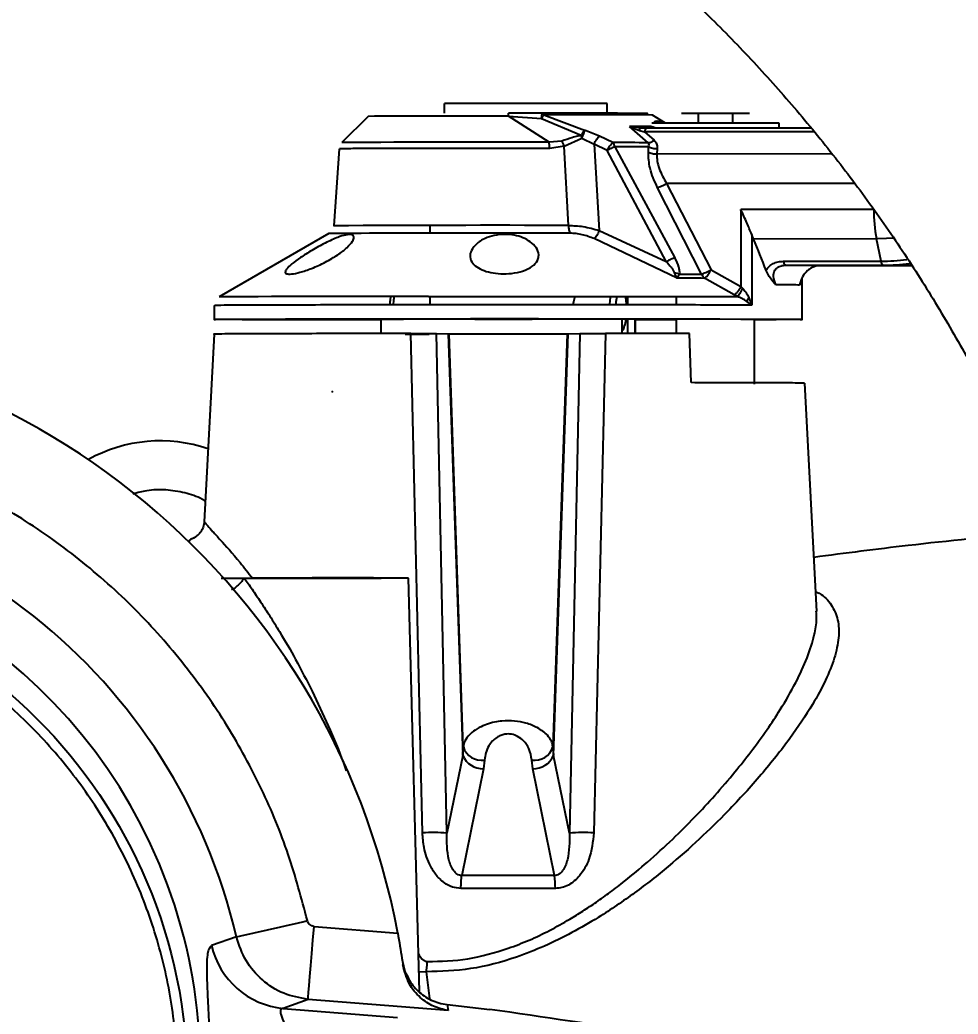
# Model space of a CAD drawing. Header units: millimetres. Extents: x 2404 to 4548, y 1024 to 2541.
# Drawn here: x 3305.8 to 3401.5, y 1427.8 to 1529.2 of the extents above; entities that cross this region are included whole.
import ezdxf

# ---------------------------------------------------------------- set-up
doc = ezdxf.new("R2010")
doc.units = ezdxf.units.MM
doc.layers.add('AM_5', color=3, linetype='Continuous', lineweight=25)
doc.styles.add('SLDTEXTSTYLE1', font='txt.shx', dxfattribs={"width": 0.7, "bigfont": 'gbcbig.shx'})
doc.dimstyles.new('SLDDIMSTYLE12$0', dxfattribs={"dimtxt": 12, "dimasz": 10, "dimexe": 0, "dimexo": 0.0625, "dimgap": 0.875, "dimtad": 1, "dimdec": 1, "dimlfac": 1.8, "dimrnd": 1e-09, "dimzin": 12, "dimdsep": 46, "dimtxsty": 'SLDTEXTSTYLE1', "dimcen": 0.09, "dimdle": 8.16, "dimclrd": 3, "dimclre": 3, "dimadec": 0, "dimazin": 3, "dimtfac": 1, "dimtdec": 1, "dimtofl": 0, "dimtmove": 0, "dimatfit": 3, "dimfxl": 0, "dimfrac": 2, "dimtolj": 1, "dimlwd": 5, "dimlwe": 5, "dimarcsym": 0})
doc.dimstyles.new('SLDDIMSTYLE12$3', dxfattribs={"dimtxt": 12, "dimasz": 10, "dimexe": 0, "dimexo": 0.0625, "dimgap": 0.875, "dimtad": 1, "dimdec": 1, "dimlfac": 1.8, "dimrnd": 1e-09, "dimzin": 12, "dimdsep": 46, "dimtxsty": 'SLDTEXTSTYLE1', "dimcen": 0.09, "dimdle": 8.16, "dimclrd": 3, "dimclre": 3, "dimadec": 0, "dimazin": 3, "dimtfac": 1, "dimtdec": 1, "dimtofl": 0, "dimtmove": 0, "dimatfit": 3, "dimfxl": 0, "dimfrac": 2, "dimtolj": 1, "dimlwd": 5, "dimlwe": 5, "dimarcsym": 0})

# ---------------------------------------------------------------- blocks, each defined once
blk = doc.blocks.new('*D70')
at = {"layer": 'AM_5', "color": 3, "lineweight": 5, "transparency": 16777216}
blk.add_line((3270.35, 1421.36), (3270.35, 1604.46), dxfattribs=at)
at = {"layer": 'AM_5', "color": 3, "linetype": 'Continuous', "lineweight": 5, "transparency": 16777216}
for p, q in [((3280.35, 1604.46), (3437.59, 1604.46)), ((3447.59, 1495.16), (3447.59, 1604.46))]:
    blk.add_line(p, q, dxfattribs=at)
at = {"layer": 'AM_5', "color": 3, "transparency": 16777216}
for points in [[(3280.35, 1606.13), (3280.35, 1602.79), (3270.35, 1604.46)], [(3437.59, 1606.13), (3437.59, 1602.79), (3447.59, 1604.46)]]:
    blk.add_solid(points, dxfattribs=at)
at = {"layer": 'Defpoints', "color": 0, "transparency": 16777216}
for p in [(3447.59, 1604.46), (3447.59, 1495.09), (3270.35, 1421.3)]:
    blk.add_point(p, dxfattribs=at)
at = {"layer": 'AM_5', "color": 0, "transparency": 16777216, "insert": (3358.97, 1611.33), "char_height": 12, "attachment_point": 5, "style": 'SLDTEXTSTYLE1'}
blk.add_mtext('\\A1;178', dxfattribs=at)
blk = doc.blocks.new('*D51')
at = {"layer": 'AM_5', "color": 3, "lineweight": 5, "transparency": 16777216}
blk.add_line((3563.57, 1538.3), (3594.81, 1538.3), dxfattribs=at)
at = {"layer": 'AM_5', "color": 3, "linetype": 'Continuous', "lineweight": 5, "transparency": 16777216}
for p, q in [((3594.81, 1528.3), (3594.81, 1430.86)), ((3270.43, 1420.86), (3594.81, 1420.86))]:
    blk.add_line(p, q, dxfattribs=at)
at = {"layer": 'AM_5', "color": 3, "transparency": 16777216}
for points in [[(3593.15, 1528.3), (3596.48, 1528.3), (3594.81, 1538.3)], [(3593.15, 1430.86), (3596.48, 1430.86), (3594.81, 1420.86)]]:
    blk.add_solid(points, dxfattribs=at)
at = {"layer": 'Defpoints', "color": 0, "transparency": 16777216}
for p in [(3563.5, 1538.3), (3270.37, 1420.86), (3594.81, 1420.86)]:
    blk.add_point(p, dxfattribs=at)
at = {"layer": 'AM_5', "color": 0, "transparency": 16777216, "insert": (3587.94, 1479.58), "char_height": 12, "attachment_point": 5, "rotation": 90, "style": 'SLDTEXTSTYLE1'}
blk.add_mtext('\\A1;115', dxfattribs=at)
blk = doc.blocks.new('*D52')
at = {"layer": 'AM_5', "color": 3, "linetype": 'Continuous', "lineweight": 5, "transparency": 16777216}
blk.add_line((3416.79, 1589.57), (3390.98, 1557.52), dxfattribs=at)
at = {"layer": 'AM_5', "color": 3, "lineweight": 5, "transparency": 16777216}
for p, q in [((3337.57, 1491.32), (3337.75, 1491.32)), ((3337.66, 1491.23), (3337.66, 1491.41))]:
    blk.add_line(p, q, dxfattribs=at)
at = {"layer": 'AM_5', "color": 3, "transparency": 16777216}
blk.add_solid([(3389.68, 1558.56), (3392.28, 1556.47), (3384.71, 1549.73)], dxfattribs=at)
at = {"layer": 'Defpoints', "color": 0, "transparency": 16777216}
for p in [(3384.71, 1549.73), (3290.62, 1432.9)]:
    blk.add_point(p, dxfattribs=at)
at = {"layer": 'AM_5', "color": 0, "transparency": 16777216, "insert": (3401.66, 1581.75), "char_height": 12, "attachment_point": 5, "rotation": 51.1543, "style": 'SLDTEXTSTYLE1'}
blk.add_mtext('\\A1;%%C420', dxfattribs=at)

msp = doc.modelspace()

# ---------------------------------------------------------------- linework, layer by layer
at = {"color": 7, "linetype": 'Continuous', "lineweight": 25}
for p, q in [((3349.109, 1519.697), (3349.109, 1520.697)), ((3365.691, 1519.689), (3365.691, 1520.689)), ((3341.302, 1519.383), (3338.633, 1516.714)), ((3355.619, 1519.413), (3351.655, 1519.412)), ((3359.102, 1519.705), (3355.619, 1519.705)), ((3359.766, 1516.75), (3355.619, 1519.413)), ((3355.619, 1519.413), (3359.006, 1519.173)), ((3359.006, 1519.173), (3359.029, 1519.453)), ((3359.006, 1519.173), (3363.039, 1517.455)), ((3359.057, 1519.62), (3359.08, 1519.686)), ((3359.08, 1519.686), (3359.102, 1519.705)), ((3359.233, 1519.552), (3363.398, 1517.965)), ((3371.648, 1518.697), (3370.339, 1519.522)), ((3375.01, 1519.682), (3373.278, 1519.689)), ((3375.01, 1518.702), (3375.01, 1519.682)), ((3378.474, 1519.682), (3375.01, 1519.682)), ((3380.206, 1519.689), (3378.474, 1519.682)), ((3378.474, 1519.682), (3378.474, 1518.702)), ((3364.909, 1517.372), (3363.398, 1517.965)), ((3369.869, 1516.701), (3367.979, 1518.353)), ((3367.979, 1518.353), (3369.006, 1517.932)), ((3368.761, 1518.238), (3367.979, 1518.353)), ((3369.025, 1518.198), (3368.761, 1518.238)), ((3369.006, 1517.932), (3369.508, 1517.8)), ((3369.67, 1518.173), (3369.017, 1518.189)), ((3369.025, 1518.198), (3369.729, 1518.199)), ((3369.207, 1518.198), (3369.025, 1518.198)), ((3369.729, 1518.199), (3374.951, 1518.202)), ((3374.951, 1518.202), (3386.514, 1518.209)), ((3383.242, 1518.207), (3383.242, 1518.689)), ((3361.066, 1516.872), (3359.766, 1516.75)), ((3361.327, 1516.357), (3363.122, 1517.171)), ((3363.122, 1517.171), (3363.079, 1517.315)), ((3363.122, 1517.171), (3364.361, 1516.562)), ((3366.267, 1516.707), (3364.909, 1517.372)), ((3386.829, 1517.811), (3369.508, 1517.8)), ((3369.508, 1517.8), (3370.484, 1516.946)), ((3338.343, 1516.08), (3337.794, 1508.228)), ((3361.327, 1516.357), (3359.838, 1516.113)), ((3361.739, 1508.264), (3361.327, 1516.357)), ((3364.361, 1516.562), (3364.879, 1507.746)), ((3365.697, 1515.897), (3364.361, 1516.562)), ((3371.73, 1504.572), (3365.697, 1515.897)), ((3366.471, 1516.294), (3372.618, 1504.968)), ((3369.928, 1516.288), (3366.471, 1516.294)), ((3369.902, 1515.706), (3369.928, 1516.288)), ((3370.807, 1516.119), (3370.77, 1515.538)), ((3388.62, 1515.549), (3370.77, 1515.538)), ((3375.333, 1503.3), (3370.843, 1512.11)), ((3390.949, 1512.553), (3371.754, 1512.541)), ((3371.754, 1512.541), (3376.296, 1503.731)), ((3392.906, 1509.887), (3379.338, 1509.879)), ((3379.338, 1509.879), (3379.338, 1502.051)), ((3347.594, 1508.262), (3347.594, 1507.467)), ((3364.879, 1507.746), (3371.73, 1504.572)), ((3337.297, 1507.432), (3326.095, 1500.965)), ((3372.846, 1502.873), (3364.375, 1506.916)), ((3380.442, 1507.344), (3380.442, 1500.135)), ((3380.623, 1506.878), (3380.442, 1507.344)), ((3393.182, 1506.885), (3380.623, 1506.878)), ((3393.65, 1504.615), (3393.182, 1506.885)), ((3376.296, 1503.731), (3379.338, 1502.051)), ((3383.505, 1504.16), (3383.877, 1504.238)), ((3383.702, 1504.609), (3393.65, 1504.615)), ((3383.922, 1504.207), (3393.871, 1504.214)), ((3387.505, 1504.181), (3396.756, 1504.186)), ((3396.752, 1504.192), (3393.871, 1504.214)), ((3372.533, 1503.456), (3372.708, 1503.068)), ((3372.708, 1503.068), (3372.846, 1502.873)), ((3372.931, 1503.007), (3372.708, 1503.068)), ((3372.846, 1502.873), (3372.931, 1503.007)), ((3372.931, 1503.007), (3373.094, 1503.305)), ((3375.333, 1503.3), (3375.461, 1503.053)), ((3375.461, 1503.053), (3375.639, 1502.867)), ((3378.668, 1501.186), (3375.639, 1502.867)), ((3385.594, 1498.676), (3385.594, 1502.93)), ((3379.338, 1502.051), (3379.513, 1501.867)), ((3347.594, 1501.025), (3347.594, 1500.854)), ((3347.595, 1500.848), (3347.599, 1500.16)), ((3367.819, 1500.157), (3367.819, 1501.022)), ((3372.742, 1501.016), (3372.742, 1500.151)), ((3379.016, 1501.003), (3378.668, 1501.186)), ((3380.16, 1500.887), (3380.442, 1500.135)), ((3325.594, 1500.098), (3325.594, 1498.676)), ((3380.442, 1500.135), (3379.952, 1500.512)), ((3342.594, 1498.676), (3342.594, 1497.176)), ((3367.226, 1497.188), (3367.226, 1498.688)), ((3367.819, 1497.178), (3367.819, 1498.688)), ((3368.594, 1498.676), (3368.535, 1498.678)), ((3368.535, 1498.678), (3368.535, 1497.178)), ((3368.594, 1497.176), (3368.594, 1498.676)), ((3372.742, 1498.689), (3372.742, 1497.228)), ((3380.742, 1492.089), (3380.742, 1498.689)), ((3325.594, 1497.176), (3324.591, 1478.031)), ((3345.077, 1497.175), (3347.522, 1497.176)), ((3346.857, 1446.315), (3345.672, 1497.236)), ((3349.331, 1446.277), (3348.272, 1497.233)), ((3348.272, 1497.233), (3349.483, 1497.223)), ((3349.483, 1497.223), (3350.973, 1454.204)), ((3349.483, 1497.223), (3349.562, 1497.222)), ((3351.023, 1455.091), (3349.562, 1497.222)), ((3361.628, 1497.222), (3360.166, 1455.091)), ((3360.217, 1454.204), (3361.706, 1497.223)), ((3361.628, 1497.222), (3361.706, 1497.223)), ((3361.706, 1497.223), (3362.917, 1497.233)), ((3362.917, 1497.233), (3361.858, 1446.277)), ((3365.518, 1497.236), (3364.332, 1446.315)), ((3374.253, 1492.227), (3374.102, 1497.226)), ((3387.077, 1468.896), (3385.857, 1492.176)), ((3346.549, 1430.126), (3345.445, 1472.29)), ((3350.973, 1454.204), (3351.023, 1455.091)), ((3360.166, 1455.091), (3360.217, 1454.204)), ((3350.973, 1454.204), (3349.331, 1446.277)), ((3361.858, 1446.277), (3360.217, 1454.204)), ((3353.184, 1453.744), (3353.079, 1452.857)), ((3358.11, 1452.857), (3358.006, 1453.744)), ((3353.079, 1452.857), (3350.864, 1441.958)), ((3360.326, 1441.958), (3358.11, 1452.857)), ((3335.789, 1436.78), (3344.327, 1436.091)), ((3327.875, 1435.694), (3325.342, 1434.825)), ((3344.804, 1433.212), (3345.07, 1432.175)), ((3346.496, 1432.161), (3347.229, 1432.144)), ((3347.229, 1432.144), (3347.555, 1429.435)), ((3335.187, 1429.333), (3332.656, 1428.417)), ((3349.465, 1428.182), (3335.187, 1429.333)), ((3349.374, 1428.806), (3353.734, 1428.312)), ((3349.374, 1428.806), (3349.465, 1428.182)), ((3332.656, 1428.417), (3344.319, 1427.477))]:
    msp.add_line(p, q, dxfattribs=at)
at = {"color": 7, "linetype": 'Continuous', "lineweight": 25, "flags": 128}
for points in [[(3361.911, 1507.468), (3360.537, 1507.469), (3359.132, 1507.47), (3357.705, 1507.471), (3356.264, 1507.471), (3354.82, 1507.471), (3353.38, 1507.471), (3351.954, 1507.47), (3350.551, 1507.469)], [(3394.891, 1506.968), (3394.192, 1506.915), (3393.182, 1506.885)], [(3393.871, 1504.214), (3393.839, 1504.22), (3393.807, 1504.241), (3393.777, 1504.274), (3393.747, 1504.32), (3393.72, 1504.378), (3393.694, 1504.447), (3393.671, 1504.527), (3393.65, 1504.615)], [(3373.094, 1503.305), (3373.39, 1503.304), (3373.681, 1503.304), (3373.968, 1503.303), (3374.25, 1503.302), (3374.528, 1503.302), (3374.801, 1503.301), (3375.069, 1503.3), (3375.333, 1503.3)], [(3343.96, 1501.022), (3343.903, 1500.63), (3343.864, 1500.163)], [(3365.973, 1500.169), (3366.012, 1500.644), (3366.071, 1501.05)], [(3342.594, 1498.618), (3341.766, 1498.619), (3338.968, 1498.622), (3336.366, 1498.626), (3333.989, 1498.631), (3331.865, 1498.636), (3330.02, 1498.642), (3328.474, 1498.648), (3327.246, 1498.655), (3326.351, 1498.661), (3325.799, 1498.668), (3325.596, 1498.675), (3325.744, 1498.682), (3326.243, 1498.689), (3327.085, 1498.696), (3328.262, 1498.702), (3329.76, 1498.708), (3331.56, 1498.714), (3333.642, 1498.719), (3335.981, 1498.724), (3338.551, 1498.728), (3341.32, 1498.732), (3344.256, 1498.735), (3347.326, 1498.737), (3350.492, 1498.739), (3353.718, 1498.74), (3356.966, 1498.74), (3360.199, 1498.739), (3363.377, 1498.738), (3366.464, 1498.735), (3369.423, 1498.733), (3372.221, 1498.729), (3374.823, 1498.725), (3377.2, 1498.72), (3379.324, 1498.715), (3381.169, 1498.709), (3382.715, 1498.703), (3383.942, 1498.697), (3384.838, 1498.69), (3385.39, 1498.683), (3385.593, 1498.676), (3385.445, 1498.669), (3384.946, 1498.662), (3384.104, 1498.656), (3382.927, 1498.649), (3381.429, 1498.643), (3380.742, 1498.641)], [(3337.318, 1498.691), (3338.358, 1498.692), (3339.181, 1498.694), (3339.697, 1498.696), (3339.851, 1498.699), (3339.626, 1498.701), (3339.046, 1498.703), (3338.175, 1498.705), (3337.106, 1498.706), (3335.955, 1498.706), (3334.848, 1498.705), (3333.903, 1498.704), (3333.224, 1498.702), (3332.884, 1498.699), (3332.92, 1498.697), (3333.328, 1498.695), (3334.064, 1498.693), (3335.048, 1498.691), (3336.173, 1498.691), (3337.318, 1498.691)], [(3342.594, 1498.673), (3342.085, 1498.672), (3341.709, 1498.67), (3341.561, 1498.669), (3341.656, 1498.667), (3341.985, 1498.666), (3342.517, 1498.664), (3342.594, 1498.664)], [(3356.175, 1498.715), (3357.216, 1498.717), (3358.039, 1498.718), (3358.555, 1498.72), (3358.709, 1498.723), (3358.484, 1498.725), (3357.904, 1498.727), (3357.033, 1498.729), (3355.964, 1498.73), (3354.813, 1498.73), (3353.705, 1498.729), (3352.761, 1498.728), (3352.082, 1498.726), (3351.742, 1498.724), (3351.778, 1498.721), (3352.186, 1498.719), (3352.922, 1498.717), (3353.906, 1498.716), (3355.031, 1498.715), (3356.175, 1498.715)], [(3368.535, 1498.678), (3369.104, 1498.679), (3369.48, 1498.681), (3369.628, 1498.683), (3369.533, 1498.684), (3369.204, 1498.686), (3368.672, 1498.687), (3367.991, 1498.688), (3367.226, 1498.688)], [(3372.742, 1498.623), (3372.638, 1498.623), (3369.869, 1498.619), (3368.594, 1498.618)], [(3360.326, 1441.958), (3359.148, 1441.958), (3357.966, 1441.958), (3356.781, 1441.958), (3355.595, 1441.958), (3354.408, 1441.958), (3353.223, 1441.958), (3352.041, 1441.958), (3350.864, 1441.958)], [(3360.411, 1440.649), (3359.212, 1440.65), (3358.009, 1440.65), (3356.803, 1440.65), (3355.595, 1440.65), (3354.387, 1440.65), (3353.18, 1440.65), (3351.977, 1440.65), (3350.779, 1440.649)], [(3335.187, 1429.333), (3335.205, 1429.547), (3335.243, 1430.019), (3335.301, 1430.732), (3335.376, 1431.66), (3335.466, 1432.771), (3335.567, 1434.025), (3335.676, 1435.377), (3335.789, 1436.78)]]:
    msp.add_lwpolyline(points, dxfattribs=at)
at = {"color": 7, "linetype": 'Continuous', "lineweight": 25}
msp.add_circle((3270.369, 1420.861), 52.5, dxfattribs=at)
for centre, radius, start, end in [((3355.395, -2786.662), 4307.364, 89.863044, 90.083616), ((3349.096, 594.553), 924.863, 89.841485, 90.482886), ((3361.712, 398.02), 1121.535, 89.559285, 90.126636), ((3364.568, 22.01), 1496.347, 89.785585, 89.869384), ((3376.65, 350.054), 1168.654, 89.676774, 90.313028), ((3353.24, -918.077), 2434.835, 89.84643, 90.343727), ((3360.897, -2380.811), 3897.522, 89.868101, 89.921049), ((3408.164, 1509.775), 15.259, 179.57667, 190.91491), ((3354.112, -1405.739), 2914.012, 89.850034, 90.320855), ((3347.529, 231.798), 1275.675, 89.864263, 90.459581), ((3393.637, 1524.591), 19.976, 270.03668, 277.56628), ((3393.858, 1524.559), 20.345, 270.03668, 277.54673), ((3365.047, -2739.508), 4242.388, 89.85695, 89.894675), ((3342.789, -625.447), 2126.477, 89.874039, 90.449805), ((3356.353, -1364.349), 2863.057, 89.782405, 90.275337), ((3270.595, 1422.361), 75, 10.54851, 92.46086), ((3320.091, 1471.288), 15, 70.97396, 119.21781), ((3270.595, 1422.372), 58.809, 13.09228, 89.91829), ((3270.595, 1422.452), 53.574, 308.26934, 171.50515), ((3352.869, 1455.645), 1.927, 196.70211, 279.40565), ((3358.32, 1455.645), 1.927, 260.59454, 343.29737), ((3353.023, 1455.091), 2.234, 203.39428, 271.42772), ((3358.166, 1455.091), 2.234, 268.57245, 336.60531), ((3347.847, 1430.171), 16.174, 84.73329, 93.50893), ((3363.342, 1430.171), 16.174, 86.49111, 95.26667), ((3350.386, 1440.653), 10.025, 359.97591, 7.47448), ((3060.46, 2611.574), 1205.904, 282.812128, 283.164856), ((3333.411, 1436.657), 8.275, 192.79006, 264.76479)]:
    msp.add_arc(centre, radius, start, end, dxfattribs=at)
msp.add_ellipse((3355.594, 1494.842), major_axis=(-15.33, 38.74), ratio=0.6656463, start_param=4.677315, end_param=4.7599615, dxfattribs=at)
for points, knots in [([(3270.162, 1252.13), (3272.722, 1252.154), (3276.302, 1252.189), (3281.572, 1252.468), (3286.036, 1252.803), (3291.352, 1253.369), (3296.921, 1254.142), (3302.735, 1255.152), (3308.706, 1256.408), (3314.782, 1257.919), (3320.92, 1259.69), (3327.085, 1261.724), (3333.249, 1264.023), (3339.385, 1266.589), (3345.473, 1269.419), (3351.493, 1272.513), (3357.426, 1275.867), (3363.255, 1279.48), (3368.965, 1283.345), (3374.54, 1287.459), (3379.967, 1291.816), (3385.233, 1296.411), (3390.324, 1301.235), (3395.229, 1306.283), (3399.936, 1311.546), (3404.434, 1317.016), (3408.712, 1322.684), (3412.761, 1328.541), (3416.571, 1334.578), (3420.132, 1340.784), (3423.437, 1347.148), (3426.478, 1353.661), (3429.247, 1360.31), (3431.738, 1367.085), (3433.943, 1373.972), (3435.858, 1380.961), (3437.476, 1388.039), (3438.794, 1395.192), (3439.807, 1402.409), (3440.512, 1409.676), (3440.904, 1416.981), (3440.983, 1424.309), (3440.746, 1431.647), (3440.192, 1438.981), (3439.32, 1446.299), (3438.13, 1453.586), (3436.622, 1460.829), (3434.797, 1468.013), (3432.656, 1475.126), (3430.202, 1482.154), (3427.437, 1489.082), (3424.365, 1495.898), (3420.988, 1502.589), (3417.31, 1509.141), (3413.336, 1515.541), (3409.071, 1521.776), (3404.52, 1527.834), (3399.688, 1533.703), (3394.581, 1539.369), (3389.205, 1544.822), (3383.758, 1549.869), (3378.284, 1554.522), (3372.826, 1558.791), (3367.201, 1562.833), (3361.42, 1566.642), (3355.492, 1570.21), (3349.43, 1573.532), (3343.244, 1576.602), (3336.948, 1579.416), (3330.554, 1581.968), (3324.079, 1584.254), (3317.541, 1586.27), (3310.966, 1588.012), (3304.393, 1589.477), (3297.899, 1590.659), (3291.61, 1591.556), (3286.086, 1592.139), (3281.203, 1592.507), (3276.379, 1592.747), (3270.405, 1592.864), (3264.888, 1592.753), (3259.619, 1592.482), (3255.154, 1592.144), (3249.838, 1591.579), (3244.269, 1590.806), (3238.456, 1589.796), (3232.485, 1588.54), (3226.409, 1587.029), (3220.271, 1585.258), (3214.105, 1583.224), (3207.942, 1580.925), (3201.805, 1578.359), (3195.717, 1575.529), (3189.697, 1572.435), (3183.765, 1569.081), (3177.936, 1565.469), (3172.226, 1561.603), (3166.65, 1557.489), (3161.223, 1553.132), (3155.957, 1548.537), (3150.866, 1543.713), (3145.961, 1538.665), (3141.254, 1533.402), (3136.756, 1527.932), (3132.478, 1522.264), (3128.43, 1516.407), (3124.62, 1510.37), (3121.058, 1504.164), (3117.753, 1497.8), (3114.711, 1491.288), (3111.949, 1484.636), (3109.612, 1478.354), (3108.333, 1474.249), (3107.77, 1472.441)], [0, 0, 0, 0, 0.01020738, 0.01427401, 0.02103699, 0.02805607, 0.03558666, 0.0434511, 0.05157826, 0.05991132, 0.06840986, 0.07704394, 0.08579098, 0.09463359, 0.10355821, 0.11255405, 0.12161242, 0.13072624, 0.1398897, 0.14909794, 0.15834689, 0.16763314, 0.17695375, 0.18630622, 0.19568842, 0.20509849, 0.21453484, 0.22399606, 0.23348097, 0.24298851, 0.25251779, 0.26206801, 0.27163852, 0.28122873, 0.29083816, 0.30046642, 0.31011319, 0.31977821, 0.32946132, 0.33916239, 0.34888138, 0.35861831, 0.36837328, 0.37814642, 0.38793798, 0.39774825, 0.40757761, 0.41742653, 0.42729557, 0.4371854, 0.4470968, 0.45703069, 0.46698816, 0.47697044, 0.48697902, 0.49701559, 0.50708218, 0.51718117, 0.52731537, 0.53748817, 0.54770366, 0.5569145, 0.56612256, 0.57532659, 0.5845258, 0.59371913, 0.60290519, 0.61208206, 0.62124705, 0.63039624, 0.63952364, 0.64861966, 0.65766788, 0.66663751, 0.67546331, 0.68397889, 0.69196332, 0.69760555, 0.70350123, 0.71121989, 0.72142727, 0.72549391, 0.73225688, 0.73927596, 0.74680655, 0.754671, 0.76279816, 0.77113122, 0.77962976, 0.78826384, 0.79701087, 0.80585349, 0.81477811, 0.82377394, 0.83283231, 0.84194614, 0.85110959, 0.86031783, 0.86956679, 0.87885303, 0.88817364, 0.89752611, 0.90690831, 0.91631839, 0.92575473, 0.93521596, 0.94470086, 0.95420841, 0.96373768, 0.97328791, 0.98285841, 0.99244862, 1, 1, 1, 1]), ([(3270.978, 1572.819), (3273.378, 1572.781), (3276.737, 1572.729), (3281.68, 1572.425), (3285.869, 1572.068), (3290.856, 1571.477), (3296.077, 1570.677), (3301.523, 1569.64), (3307.111, 1568.356), (3312.79, 1566.817), (3318.519, 1565.02), (3324.262, 1562.959), (3329.993, 1560.635), (3335.685, 1558.048), (3341.317, 1555.198), (3346.868, 1552.088), (3352.322, 1548.721), (3357.659, 1545.102), (3362.865, 1541.235), (3367.924, 1537.126), (3372.822, 1532.782), (3377.545, 1528.209), (3382.081, 1523.416), (3386.417, 1518.41), (3390.542, 1513.201), (3394.444, 1507.798), (3398.113, 1502.21), (3401.54, 1496.449), (3404.714, 1490.525), (3407.627, 1484.45), (3410.272, 1478.236), (3412.64, 1471.893), (3414.725, 1465.436), (3416.52, 1458.877), (3418.02, 1452.229), (3419.218, 1445.505), (3420.115, 1438.719), (3420.69, 1431.885), (3420.965, 1425.818), (3420.913, 1422.035), (3420.892, 1420.541)], [0, 0, 0, 0, 0.0302952, 0.0423856, 0.0624901, 0.08336, 0.1057536, 0.1291426, 0.1533151, 0.1781023, 0.2033838, 0.2290707, 0.2550958, 0.2814075, 0.3079654, 0.3347376, 0.3616982, 0.3888263, 0.4161047, 0.4435189, 0.4710571, 0.4987089, 0.526466, 0.5543209, 0.5822674, 0.6103001, 0.6384144, 0.6666062, 0.6948723, 0.7232096, 0.7516156, 0.7800883, 0.8086258, 0.8372268, 0.86589, 0.8946146, 0.9234, 0.9522458, 0.9811519, 1, 1, 1, 1]), ([(3359.233, 1519.552), (3359.196, 1519.504), (3359.12, 1519.406), (3359.044, 1519.251), (3359.006, 1519.173)], [0, 0, 0, 0, 0.4999999, 1, 1, 1, 1]), ([(3359.029, 1519.453), (3359.033, 1519.469), (3359.042, 1519.503), (3359.048, 1519.535), (3359.05, 1519.576), (3359.056, 1519.6), (3359.057, 1519.619), (3359.057, 1519.62), (3359.057, 1519.62), (3359.057, 1519.62), (3359.057, 1519.62), (3359.057, 1519.62)], [0, 0, 0, 0, 0.2389858, 0.5080398, 0.541991, 0.9779056, 0.9941787, 0.998396, 0.9995247, 0.9999424, 1, 1, 1, 1]), ([(3365.866, 1519.655), (3366.639, 1519.657), (3368.212, 1519.661), (3369.546, 1519.668), (3369.967, 1519.676), (3369.405, 1519.684), (3367.936, 1519.691), (3365.606, 1519.698), (3362.601, 1519.703), (3360.255, 1519.704), (3359.102, 1519.705)], [0, 0, 0, 0, 0.12285433, 0.25, 0.37714567, 0.5, 0.62285433, 0.75, 0.87714567, 1, 1, 1, 1]), ([(3363.398, 1517.965), (3363.341, 1517.905), (3363.226, 1517.785), (3363.101, 1517.565), (3363.039, 1517.455)], [0, 0, 0, 0, 0.49999976, 1, 1, 1, 1]), ([(3363.398, 1517.965), (3363.377, 1517.911), (3363.342, 1517.821), (3363.27, 1517.622), (3363.199, 1517.413), (3363.147, 1517.25), (3363.122, 1517.171)], [0, 0, 0, 0, 0.3020871, 0.5042566, 0.7573872, 1, 1, 1, 1]), ([(3369.025, 1518.199), (3369.024, 1518.195), (3369.02, 1518.189), (3369.015, 1518.134), (3369.01, 1518.051), (3369.007, 1517.971), (3369.006, 1517.932)], [0, 0, 0, 0, 0.2509657, 0.5042502, 0.7553533, 1, 1, 1, 1]), ([(3370.167, 1518.347), (3370.225, 1518.344), (3370.303, 1518.34), (3370.417, 1518.303), (3370.447, 1518.293)], [0, 0, 0, 0, 0.73900763, 1, 1, 1, 1]), ([(3370.597, 1518.199), (3370.528, 1518.205), (3370.375, 1518.218), (3370.241, 1518.301), (3370.167, 1518.347)], [0, 0, 0, 0, 0.4538423, 1, 1, 1, 1]), ([(3370.75, 1518.888), (3370.601, 1518.878), (3370.447, 1518.868), (3370.497, 1518.698), (3370.498, 1518.692)], [0, 0, 0, 0, 0.9654312, 1, 1, 1, 1]), ([(3371.411, 1518.696), (3371.405, 1518.699), (3371.082, 1518.866), (3370.915, 1518.877), (3370.75, 1518.888)], [0, 0, 0, 0, 0.01826751, 1, 1, 1, 1]), ([(3363.039, 1517.455), (3362.925, 1517.429), (3362.61, 1517.359), (3361.943, 1517.159), (3361.41, 1516.984), (3361.066, 1516.872)], [0, 0, 0, 0, 0.1685849, 0.4640042, 1, 1, 1, 1]), ([(3361.327, 1516.357), (3361.288, 1516.451), (3361.21, 1516.638), (3361.114, 1516.794), (3361.066, 1516.872)], [0, 0, 0, 0, 0.5021578, 1, 1, 1, 1]), ([(3363.079, 1517.315), (3363.079, 1517.315), (3363.079, 1517.315), (3363.079, 1517.316), (3363.079, 1517.317), (3363.078, 1517.32), (3363.076, 1517.325), (3363.073, 1517.336), (3363.067, 1517.356), (3363.055, 1517.397), (3363.045, 1517.432), (3363.039, 1517.455)], [0, 0, 0, 0, 0.0018062, 0.0050143, 0.0156365, 0.0312939, 0.0626084, 0.1252346, 0.2504656, 0.5007583, 1, 1, 1, 1]), ([(3364.361, 1516.562), (3364.403, 1516.648), (3364.488, 1516.823), (3364.635, 1517.061), (3364.782, 1517.258), (3364.868, 1517.335), (3364.909, 1517.372)], [0, 0, 0, 0, 0.2446192, 0.500002, 0.7553836, 1, 1, 1, 1]), ([(3369.869, 1516.701), (3369.916, 1516.703), (3370.011, 1516.707), (3370.169, 1516.757), (3370.329, 1516.834), (3370.433, 1516.909), (3370.484, 1516.946)], [0, 0, 0, 0, 0.24745294, 0.49996774, 0.75249916, 1, 1, 1, 1]), ([(3370.484, 1516.946), (3370.582, 1516.835), (3370.79, 1516.598), (3370.801, 1516.285), (3370.807, 1516.119)], [0, 0, 0, 0, 0.4714528, 1, 1, 1, 1]), ([(3359.838, 1516.113), (3358.347, 1516.113), (3355.367, 1516.114), (3350.833, 1516.113), (3346.648, 1516.109), (3343.062, 1516.103), (3340.362, 1516.095), (3338.642, 1516.086), (3338.465, 1516.08), (3338.379, 1516.077)], [0, 0, 0, 0, 0.1441916, 0.2883832, 0.4325748, 0.5767663, 0.7209579, 0.8651495, 1, 1, 1, 1]), ([(3365.697, 1515.897), (3365.741, 1515.984), (3365.831, 1516.161), (3365.985, 1516.401), (3366.138, 1516.597), (3366.225, 1516.671), (3366.267, 1516.707)], [0, 0, 0, 0, 0.2444002, 0.4999702, 0.7555548, 1, 1, 1, 1]), ([(3366.098, 1516.124), (3366.098, 1516.123), (3366.098, 1516.123), (3366.097, 1516.123), (3366.094, 1516.122), (3366.091, 1516.12), (3366.083, 1516.116), (3366.068, 1516.108), (3366.039, 1516.093), (3365.98, 1516.061), (3365.861, 1515.996), (3365.763, 1515.937), (3365.697, 1515.897)], [0, 0, 0, 0, 0.001045, 0.0030652, 0.0082812, 0.0169208, 0.0325456, 0.063795, 0.126292, 0.2512729, 0.5011292, 1, 1, 1, 1]), ([(3366.471, 1516.294), (3366.413, 1516.27), (3366.297, 1516.223), (3366.165, 1516.157), (3366.098, 1516.124)], [0, 0, 0, 0, 0.5000001, 1, 1, 1, 1]), ([(3366.267, 1516.707), (3366.309, 1516.652), (3366.393, 1516.54), (3366.445, 1516.376), (3366.471, 1516.294)], [0, 0, 0, 0, 0.49999998, 1, 1, 1, 1]), ([(3369.928, 1516.288), (3369.953, 1516.367), (3369.987, 1516.478), (3369.943, 1516.62), (3369.893, 1516.675), (3369.869, 1516.701)], [0, 0, 0, 0, 0.5577985, 0.7889165, 1, 1, 1, 1]), ([(3369.928, 1516.288), (3369.99, 1516.257), (3370.115, 1516.194), (3370.339, 1516.135), (3370.575, 1516.106), (3370.731, 1516.115), (3370.807, 1516.119)], [0, 0, 0, 0, 0.2465016, 0.5000043, 0.7535047, 1, 1, 1, 1]), ([(3370.843, 1512.11), (3370.537, 1512.776), (3369.968, 1514.01), (3369.923, 1515.172), (3369.902, 1515.706)], [0, 0, 0, 0, 0.5395057, 1, 1, 1, 1]), ([(3370.77, 1515.538), (3370.696, 1515.534), (3370.544, 1515.526), (3370.313, 1515.556), (3370.09, 1515.613), (3369.964, 1515.675), (3369.902, 1515.706)], [0, 0, 0, 0, 0.2424887, 0.4944093, 0.7492399, 1, 1, 1, 1]), ([(3370.77, 1515.538), (3370.775, 1515.305), (3370.786, 1514.833), (3371.048, 1513.802), (3371.472, 1513.046), (3371.754, 1512.541)], [0, 0, 0, 0, 0.2446516, 0.496463, 1, 1, 1, 1]), ([(3370.843, 1512.11), (3370.904, 1512.132), (3371.028, 1512.177), (3371.264, 1512.283), (3371.515, 1512.408), (3371.675, 1512.497), (3371.754, 1512.541)], [0, 0, 0, 0, 0.2450752, 0.4999959, 0.754919, 1, 1, 1, 1]), ([(3380.442, 1507.344), (3380.283, 1507.739), (3379.95, 1508.56), (3379.533, 1509.427), (3379.34, 1509.875), (3379.338, 1509.879)], [0, 0, 0, 0, 0.4777794, 0.9949854, 1, 1, 1, 1]), ([(3361.739, 1508.264), (3362.238, 1508.242), (3363.295, 1508.197), (3364.331, 1507.902), (3364.879, 1507.746)], [0, 0, 0, 0, 0.47138522, 1, 1, 1, 1]), ([(3364.879, 1507.746), (3364.842, 1507.657), (3364.765, 1507.476), (3364.631, 1507.232), (3364.495, 1507.032), (3364.415, 1506.954), (3364.375, 1506.916)], [0, 0, 0, 0, 0.2469575, 0.5031703, 0.7576949, 1, 1, 1, 1]), ([(3332.989, 1503.814), (3333.148, 1503.985), (3333.465, 1504.325), (3334.396, 1504.994), (3335.57, 1505.732), (3336.922, 1506.476), (3338.137, 1507.032), (3339.042, 1507.318), (3339.601, 1507.359), (3339.87, 1507.196), (3339.86, 1506.93), (3339.666, 1506.538), (3339.195, 1505.999), (3338.223, 1505.245), (3336.964, 1504.502), (3335.585, 1503.874), (3334.365, 1503.462), (3333.483, 1503.284), (3332.976, 1503.305), (3332.789, 1503.479), (3332.922, 1503.702), (3332.989, 1503.814)], [0, 0, 0, 0, 0.0572959, 0.1144064, 0.1768523, 0.2429092, 0.3066203, 0.3511087, 0.3957411, 0.4371029, 0.4799762, 0.5018932, 0.5637013, 0.6253391, 0.691324, 0.755612, 0.8133895, 0.8639885, 0.9099509, 0.954615, 1, 1, 1, 1]), ([(3351.846, 1505.707), (3352.01, 1505.953), (3352.338, 1506.445), (3353.307, 1507.006), (3354.41, 1507.319), (3355.472, 1507.386), (3356.473, 1507.241), (3357.353, 1506.927), (3358.101, 1506.447), (3358.63, 1505.812), (3358.762, 1505.191), (3358.578, 1504.59), (3358.097, 1504.055), (3357.163, 1503.595), (3356.005, 1503.346), (3354.844, 1503.306), (3353.788, 1503.437), (3352.88, 1503.717), (3352.166, 1504.144), (3351.73, 1504.714), (3351.669, 1505.263), (3351.804, 1505.602), (3351.846, 1505.707)], [0, 0, 0, 0, 0.0630873, 0.1264409, 0.1716731, 0.2170721, 0.2586063, 0.3010345, 0.3488827, 0.4046229, 0.4677415, 0.5043275, 0.5626365, 0.6211682, 0.6738653, 0.7209892, 0.765716, 0.8111393, 0.8597724, 0.9135175, 0.9733138, 1, 1, 1, 1]), ([(3364.375, 1506.916), (3363.976, 1507.065), (3363.379, 1507.289), (3362.524, 1507.444), (3362.115, 1507.46), (3361.911, 1507.468)], [0, 0, 0, 0, 0.5029054, 0.7521632, 1, 1, 1, 1]), ([(3372.618, 1504.968), (3372.557, 1504.948), (3372.432, 1504.907), (3372.203, 1504.811), (3371.961, 1504.697), (3371.806, 1504.613), (3371.73, 1504.572)], [0, 0, 0, 0, 0.2454955, 0.5000002, 0.7545047, 1, 1, 1, 1]), ([(3373.094, 1503.305), (3373.096, 1503.412), (3373.099, 1503.641), (3372.971, 1504.209), (3372.764, 1504.654), (3372.618, 1504.968)], [0, 0, 0, 0, 0.205768, 0.4381197, 1, 1, 1, 1]), ([(3371.73, 1504.572), (3371.896, 1504.385), (3372.142, 1504.109), (3372.412, 1503.731), (3372.494, 1503.545), (3372.533, 1503.456)], [0, 0, 0, 0, 0.5250925, 0.7733354, 1, 1, 1, 1]), ([(3375.333, 1503.3), (3375.394, 1503.32), (3375.519, 1503.361), (3375.768, 1503.467), (3376.038, 1503.594), (3376.211, 1503.686), (3376.296, 1503.731)], [0, 0, 0, 0, 0.2443748, 0.5000003, 0.7556255, 1, 1, 1, 1]), ([(3375.639, 1502.867), (3375.683, 1502.896), (3375.774, 1502.956), (3375.951, 1503.163), (3376.136, 1503.432), (3376.244, 1503.634), (3376.296, 1503.731)], [0, 0, 0, 0, 0.2425915, 0.5000001, 0.7574087, 1, 1, 1, 1]), ([(3381.903, 1503.682), (3382.001, 1503.822), (3382.192, 1504.096), (3382.624, 1504.386), (3383.13, 1504.574), (3383.507, 1504.597), (3383.702, 1504.609)], [0, 0, 0, 0, 0.2643559, 0.5182914, 0.7521507, 1, 1, 1, 1]), ([(3382.909, 1502.202), (3382.801, 1502.483), (3382.607, 1502.985), (3382.715, 1503.584), (3382.987, 1503.916), (3383.227, 1504.08), (3383.425, 1504.133), (3383.511, 1504.157)], [0, 0, 0, 0, 0.3799305, 0.6784143, 0.7999061, 0.9131646, 1, 1, 1, 1]), ([(3383.511, 1504.157), (3383.529, 1504.163), (3383.651, 1504.204), (3383.797, 1504.206), (3383.922, 1504.207)], [0, 0, 0, 0, 0.1469409, 1, 1, 1, 1]), ([(3383.858, 1504.235), (3383.838, 1504.258), (3383.797, 1504.304), (3383.743, 1504.433), (3383.716, 1504.55), (3383.702, 1504.609)], [0, 0, 0, 0, 0.331135, 0.6655675, 1, 1, 1, 1]), ([(3383.922, 1504.207), (3383.9, 1504.208), (3383.878, 1504.208), (3383.858, 1504.235), (3383.858, 1504.235)], [0, 0, 0, 0, 0.9902361, 1, 1, 1, 1]), ([(3387.505, 1504.181), (3387.387, 1504.174), (3387.155, 1504.162), (3386.792, 1504.058), (3386.448, 1503.891), (3385.993, 1503.558), (3385.528, 1502.964), (3385.403, 1502.464), (3385.333, 1502.184)], [0, 0, 0, 0, 0.0980067, 0.1918298, 0.2920342, 0.399514, 0.6638623, 1, 1, 1, 1]), ([(3372.533, 1503.456), (3372.633, 1503.444), (3372.836, 1503.418), (3373.007, 1503.343), (3373.094, 1503.305)], [0, 0, 0, 0, 0.4911669, 1, 1, 1, 1]), ([(3382.909, 1502.202), (3382.717, 1502.401), (3382.362, 1502.768), (3382.048, 1503.394), (3381.903, 1503.682)], [0, 0, 0, 0, 0.5406043, 1, 1, 1, 1]), ([(3379.338, 1502.051), (3379.285, 1501.952), (3379.174, 1501.749), (3378.984, 1501.478), (3378.803, 1501.271), (3378.712, 1501.214), (3378.668, 1501.186)], [0, 0, 0, 0, 0.2423329, 0.4999383, 0.7575772, 1, 1, 1, 1]), ([(3379.513, 1501.867), (3379.466, 1501.772), (3379.368, 1501.577), (3379.223, 1501.313), (3379.096, 1501.104), (3379.042, 1501.036), (3379.016, 1501.003)], [0, 0, 0, 0, 0.2432277, 0.5000045, 0.7567789, 1, 1, 1, 1]), ([(3379.513, 1501.867), (3379.626, 1501.738), (3379.889, 1501.435), (3380.062, 1501.086), (3380.16, 1500.887)], [0, 0, 0, 0, 0.4289776, 1, 1, 1, 1]), ([(3343.622, 1501.022), (3343.603, 1500.927), (3343.554, 1500.69), (3343.515, 1500.391), (3343.508, 1500.189), (3343.507, 1500.157)], [0, 0, 0, 0, 0.3601585, 0.9005151, 1, 1, 1, 1]), ([(3347.463, 1501.025), (3348.895, 1501.026), (3351.757, 1501.027), (3356.185, 1501.028), (3360.587, 1501.027), (3364.881, 1501.024), (3368.968, 1501.021), (3372.748, 1501.016), (3376.182, 1501.01), (3378.071, 1501.005), (3379.016, 1501.003)], [0, 0, 0, 0, 0.1250002, 0.2500004, 0.3750005, 0.5000006, 0.6250005, 0.7500004, 0.8750002, 1, 1, 1, 1]), ([(3362.256, 1500.161), (3362.264, 1500.272), (3362.285, 1500.59), (3362.382, 1500.854), (3362.445, 1501.025)], [0, 0, 0, 0, 0.35209391, 1, 1, 1, 1]), ([(3366.603, 1500.158), (3366.607, 1500.247), (3366.615, 1500.472), (3366.661, 1500.765), (3366.704, 1500.945), (3366.722, 1501.023)], [0, 0, 0, 0, 0.273688, 0.687255, 1, 1, 1, 1]), ([(3367.673, 1500.157), (3367.668, 1500.286), (3367.658, 1500.523), (3367.616, 1500.81), (3367.58, 1500.958), (3367.565, 1501.022)], [0, 0, 0, 0, 0.4100606, 0.74872632, 1, 1, 1, 1]), ([(3379.952, 1500.512), (3379.796, 1500.612), (3379.521, 1500.788), (3379.168, 1500.938), (3379.016, 1501.003)], [0, 0, 0, 0, 0.56842111, 1, 1, 1, 1]), ([(3380.16, 1500.887), (3380.114, 1500.821), (3380.021, 1500.689), (3379.975, 1500.571), (3379.952, 1500.512)], [0, 0, 0, 0, 0.4999991, 1, 1, 1, 1]), ([(3380.442, 1500.135), (3379.384, 1500.138), (3377.268, 1500.143), (3373.222, 1500.151), (3368.688, 1500.157), (3363.737, 1500.161), (3358.539, 1500.163), (3353.249, 1500.163), (3348.032, 1500.161), (3343.048, 1500.157), (3338.449, 1500.151), (3334.378, 1500.144), (3330.963, 1500.136), (3328.292, 1500.126), (3326.511, 1500.115), (3325.621, 1500.106), (3325.688, 1500.1), (3325.71, 1500.098)], [0, 0, 0, 0, 0.0689655, 0.1379311, 0.2068966, 0.2758622, 0.3448277, 0.4137933, 0.4827588, 0.5517244, 0.6206899, 0.6896555, 0.758621, 0.8275866, 0.8965521, 0.9655176, 1, 1, 1, 1]), ([(3367.226, 1497.518), (3367.251, 1497.542), (3367.362, 1497.644), (3367.445, 1497.89), (3367.553, 1498.236), (3367.611, 1498.506), (3367.629, 1498.665), (3367.631, 1498.688)], [0, 0, 0, 0, 0.0912693, 0.40164015, 0.68935573, 0.95509256, 1, 1, 1, 1]), ([(3367.606, 1498.688), (3367.601, 1498.652), (3367.579, 1498.494), (3367.521, 1498.257), (3367.435, 1498), (3367.336, 1497.798), (3367.262, 1497.765), (3367.226, 1497.749)], [0, 0, 0, 0, 0.0692263, 0.3041188, 0.538703, 0.7735956, 1, 1, 1, 1]), ([(3345.672, 1497.236), (3344.047, 1497.235), (3340.797, 1497.232), (3336.458, 1497.225), (3332.682, 1497.218), (3329.622, 1497.208), (3327.327, 1497.198), (3326.005, 1497.187), (3325.454, 1497.18), (3325.606, 1497.176), (3325.611, 1497.176)], [0, 0, 0, 0, 0.142093, 0.2841861, 0.4262791, 0.5683721, 0.7104651, 0.8525582, 0.9946512, 1, 1, 1, 1]), ([(3345.672, 1497.236), (3345.808, 1497.236), (3346.08, 1497.236), (3346.503, 1497.236), (3346.905, 1497.236), (3347.283, 1497.236), (3347.625, 1497.235), (3347.916, 1497.235), (3348.147, 1497.234), (3348.23, 1497.233), (3348.272, 1497.233)], [0, 0, 0, 0, 0.127216, 0.2544341, 0.3779205, 0.4947282, 0.6206235, 0.7467334, 0.8732952, 1, 1, 1, 1]), ([(3362.917, 1497.233), (3362.959, 1497.233), (3363.041, 1497.234), (3363.268, 1497.235), (3363.555, 1497.235), (3363.9, 1497.236), (3364.286, 1497.236), (3364.696, 1497.236), (3365.117, 1497.236), (3365.384, 1497.236), (3365.518, 1497.236)], [0, 0, 0, 0, 0.12537833, 0.25054903, 0.376047, 0.50050297, 0.62443865, 0.74994456, 0.87472844, 1, 1, 1, 1]), ([(3385.788, 1492.176), (3385.795, 1492.177), (3385.813, 1492.182), (3385.204, 1492.19), (3384.037, 1492.198), (3382.313, 1492.206), (3380.086, 1492.214), (3377.421, 1492.221), (3375.309, 1492.225), (3374.253, 1492.227)], [0, 0, 0, 0, 0.09130658, 0.24275548, 0.39420438, 0.54565329, 0.69710219, 0.8485511, 1, 1, 1, 1]), ([(3335.109, 1437.362), (3334.508, 1439.629), (3333.293, 1444.214), (3330.521, 1450.865), (3327.006, 1457.342), (3322.69, 1463.498), (3317.63, 1469.205), (3311.915, 1474.315), (3305.65, 1478.732), (3298.95, 1482.379), (3291.981, 1485.197), (3284.878, 1487.164), (3277.775, 1488.367), (3273.033, 1488.52), (3270.689, 1488.595)], [0, 0, 0, 0, 0.079193, 0.1601594, 0.2427828, 0.3278545, 0.4136411, 0.5, 0.5863536, 0.6721403, 0.7572171, 0.8398354, 0.9208043, 1, 1, 1, 1]), ([(3324.702, 1480.143), (3324.601, 1480.205), (3323.956, 1480.601), (3322.591, 1481.028), (3320.679, 1481.343), (3318.873, 1481.299), (3317.777, 1480.998), (3317.31, 1480.869)], [0, 0, 0, 0, 0.0465662, 0.2977915, 0.5537993, 0.8098071, 1, 1, 1, 1]), ([(3324.594, 1478.076), (3324.569, 1477.882), (3324.522, 1477.511), (3324.277, 1477.043), (3323.997, 1476.718), (3323.758, 1476.528), (3323.615, 1476.44), (3323.552, 1476.405), (3323.524, 1476.39), (3323.493, 1476.374), (3323.442, 1476.349), (3323.381, 1476.321), (3323.28, 1476.277), (3323.108, 1476.194), (3323.007, 1476.133), (3323.063, 1476.011), (3323.077, 1475.981)], [0, 0, 0, 0, 0.1013862, 0.1933878, 0.2688421, 0.3221095, 0.3507488, 0.3558351, 0.3594473, 0.3676185, 0.3776138, 0.4043773, 0.4412492, 0.5470788, 0.8914268, 1, 1, 1, 1]), ([(3324.617, 1478.03), (3324.619, 1478.017), (3324.623, 1477.985), (3324.918, 1477.648), (3325.444, 1477.068), (3326.454, 1475.949), (3327.797, 1474.469), (3329.08, 1472.848), (3329.508, 1472.307)], [0, 0, 0, 0, 0.1071223, 0.2549508, 0.4034906, 0.5526872, 0.8507097, 1, 1, 1, 1]), ([(3408.857, 1476.901), (3404.702, 1476.497), (3397.332, 1475.782), (3389.99, 1474.825), (3386.788, 1474.407)], [0, 0, 0, 0, 0.5637924, 1, 1, 1, 1]), ([(3326.32, 1472.297), (3326.376, 1472.298), (3326.61, 1472.299), (3327.365, 1472.302), (3328.225, 1472.304), (3328.655, 1472.305)], [0, 0, 0, 0, 0.13695301, 0.56898362, 1, 1, 1, 1]), ([(3328.655, 1472.305), (3328.577, 1472.186), (3328.414, 1471.933), (3328.063, 1471.568), (3327.705, 1471.271), (3327.465, 1471.147), (3327.38, 1471.103)], [0, 0, 0, 0, 0.25184988, 0.53128669, 0.83270482, 1, 1, 1, 1]), ([(3328.595, 1472.29), (3328.7, 1472.289), (3328.91, 1472.285), (3330.529, 1472.28), (3332.843, 1472.276), (3334.677, 1472.276), (3335.595, 1472.276)], [0, 0, 0, 0, 0.2499974, 0.4999983, 0.7499991, 1, 1, 1, 1]), ([(3328.655, 1472.305), (3328.923, 1471.929), (3329.477, 1471.152), (3330.362, 1469.849), (3331.303, 1468.405), (3332.51, 1466.455), (3333.987, 1463.912), (3335.043, 1461.841), (3335.595, 1460.759)], [0, 0, 0, 0, 0.1137197, 0.2349762, 0.3642262, 0.501846, 0.7399032, 1, 1, 1, 1]), ([(3345.445, 1472.29), (3345.408, 1472.292), (3345.335, 1472.295), (3344.749, 1472.299), (3343.839, 1472.302), (3342.604, 1472.305), (3341.103, 1472.308), (3339.389, 1472.31), (3337.529, 1472.311), (3336.239, 1472.311), (3335.595, 1472.312)], [0, 0, 0, 0, 0.12496588, 0.24997076, 0.37497563, 0.49998051, 0.62498538, 0.74999025, 0.87499513, 1, 1, 1, 1]), ([(3335.595, 1472.276), (3336.509, 1472.276), (3338.338, 1472.276), (3340.695, 1472.28), (3342.148, 1472.285), (3342.772, 1472.289), (3342.595, 1472.29), (3342.595, 1472.29)], [0, 0, 0, 0, 0.2499991, 0.4999983, 0.7499974, 0.9999966, 1, 1, 1, 1]), ([(3386.971, 1470.911), (3387.087, 1470.86), (3387.827, 1470.531), (3388.623, 1469.593), (3389.316, 1468.091), (3389.384, 1466.256), (3388.945, 1464.19), (3388.035, 1461.897), (3386.566, 1459.166), (3384.409, 1455.94), (3381.492, 1452.268), (3378.342, 1448.812), (3375.135, 1445.671), (3371.98, 1442.881), (3368.552, 1440.181), (3365.237, 1437.919), (3362.138, 1436.118), (3359.347, 1434.742), (3355.921, 1433.396), (3351.834, 1432.292), (3348.741, 1432.193), (3347.229, 1432.144)], [0, 0, 0, 0, 0.0100416, 0.064236, 0.1195298, 0.1741679, 0.228913, 0.2826087, 0.3380664, 0.4101543, 0.4835122, 0.5567196, 0.6114301, 0.6666193, 0.7218901, 0.7770202, 0.8146224, 0.8517607, 0.888283, 0.9454016, 1, 1, 1, 1]), ([(3355.594, 1434.54), (3356.312, 1434.807), (3357.756, 1435.345), (3359.852, 1436.359), (3361.67, 1437.369), (3363.251, 1438.349), (3364.629, 1439.27), (3366.045, 1440.284), (3367.804, 1441.631), (3369.965, 1443.432), (3372.356, 1445.62), (3374.638, 1447.902), (3376.757, 1450.192), (3378.665, 1452.424), (3380.443, 1454.67), (3381.99, 1456.794), (3383.559, 1459.168), (3384.986, 1461.641), (3386.172, 1464.202), (3386.843, 1466.354), (3387.114, 1467.922), (3387.057, 1468.665), (3387.037, 1468.927)], [0, 0, 0, 0, 0.037187, 0.0748717, 0.1136171, 0.1395892, 0.1672232, 0.1965337, 0.2275321, 0.2802476, 0.3421573, 0.3993351, 0.456228, 0.5175532, 0.5703857, 0.6300845, 0.6846035, 0.7613765, 0.8365978, 0.9113004, 0.9687005, 1, 1, 1, 1]), ([(3335.595, 1460.759), (3336.15, 1459.59), (3337.289, 1457.191), (3338.44, 1454.466), (3338.982, 1452.906), (3339.08, 1452.624)], [0, 0, 0, 0, 0.4377435, 0.8983772, 1, 1, 1, 1]), ([(3360.166, 1455.091), (3360.128, 1455.284), (3360.051, 1455.68), (3359.568, 1456.362), (3358.713, 1457.022), (3357.501, 1457.513), (3356.243, 1457.751), (3355.122, 1457.752), (3354.16, 1457.61), (3353.366, 1457.386), (3352.556, 1457.031), (3351.781, 1456.506), (3351.244, 1455.874), (3351.054, 1455.379), (3351.028, 1455.136), (3351.023, 1455.091)], [0, 0, 0, 0, 0.0779787, 0.1600594, 0.280852, 0.3750705, 0.4562454, 0.5413121, 0.5934965, 0.6532546, 0.7174275, 0.8001176, 0.9013898, 0.981848, 1, 1, 1, 1]), ([(3358.006, 1453.744), (3357.945, 1454.14), (3357.841, 1454.822), (3357.269, 1455.65), (3356.637, 1456.154), (3356.058, 1456.367), (3355.602, 1456.41), (3355.22, 1456.377), (3354.813, 1456.258), (3354.383, 1456.023), (3353.966, 1455.665), (3353.387, 1454.918), (3353.269, 1454.239), (3353.184, 1453.744)], [0, 0, 0, 0, 0.1748684, 0.3014405, 0.3919947, 0.4632498, 0.499207, 0.5351435, 0.5830373, 0.634939, 0.7016582, 0.7830506, 1, 1, 1, 1]), ([(3350.779, 1440.649), (3350.487, 1440.677), (3349.868, 1440.737), (3348.998, 1441.221), (3348.237, 1441.97), (3347.489, 1443.161), (3346.981, 1444.645), (3346.894, 1445.813), (3346.857, 1446.315)], [0, 0, 0, 0, 0.115598, 0.2450317, 0.3884431, 0.5396564, 0.802334, 1, 1, 1, 1]), ([(3350.864, 1441.958), (3350.783, 1441.963), (3350.618, 1441.973), (3350.307, 1442.128), (3349.854, 1442.629), (3349.341, 1444.035), (3349.335, 1445.363), (3349.331, 1446.277)], [0, 0, 0, 0, 0.0456546, 0.0934494, 0.2001519, 0.4495712, 1, 1, 1, 1]), ([(3361.858, 1446.277), (3361.854, 1445.362), (3361.848, 1444.034), (3361.335, 1442.627), (3360.881, 1442.127), (3360.571, 1441.973), (3360.406, 1441.963), (3360.326, 1441.958)], [0, 0, 0, 0, 0.5509774, 0.8002511, 0.9067429, 0.9544192, 1, 1, 1, 1]), ([(3364.332, 1446.315), (3364.231, 1445.403), (3364.057, 1443.831), (3363.047, 1441.994), (3361.995, 1441.067), (3361.101, 1440.699), (3360.639, 1440.666), (3360.411, 1440.649)], [0, 0, 0, 0, 0.3590095, 0.6185355, 0.8163713, 0.9095226, 1, 1, 1, 1]), ([(3335.789, 1436.78), (3335.71, 1436.793), (3335.552, 1436.82), (3335.347, 1436.951), (3335.186, 1437.134), (3335.135, 1437.286), (3335.109, 1437.362)], [0, 0, 0, 0, 0.2501498, 0.4993714, 0.7492584, 1, 1, 1, 1]), ([(3344.327, 1436.091), (3344.481, 1435.219), (3344.679, 1434.102), (3344.826, 1433.077), (3344.858, 1432.852)], [0, 0, 0, 0, 0.78086058, 1, 1, 1, 1]), ([(3325.194, 1425.089), (3325.162, 1425.739), (3325.097, 1427.055), (3325, 1428.918), (3324.916, 1430.614), (3324.871, 1432.05), (3324.88, 1433.206), (3324.973, 1434.383), (3325.195, 1434.648), (3325.342, 1434.825)], [0, 0, 0, 0, 0.1235233, 0.2501507, 0.3747805, 0.5002123, 0.6235234, 0.7497125, 1, 1, 1, 1]), ([(3335.187, 1429.333), (3334.342, 1429.485), (3332.647, 1429.79), (3330.445, 1431.221), (3328.703, 1433.208), (3328.152, 1434.864), (3327.875, 1435.694)], [0, 0, 0, 0, 0.248705, 0.4981896, 0.7483774, 1, 1, 1, 1]), ([(3346.448, 1433.969), (3346.555, 1433.796), (3346.718, 1433.531), (3347, 1433.3), (3347.191, 1433.206), (3347.295, 1433.193), (3347.345, 1433.188)], [0, 0, 0, 0, 0.4865121, 0.7444072, 0.8791826, 1, 1, 1, 1]), ([(3347.345, 1433.188), (3348.729, 1433.222), (3351.508, 1433.291), (3354.229, 1434.123), (3355.594, 1434.54)], [0, 0, 0, 0, 0.4983256, 1, 1, 1, 1]), ([(3349.465, 1428.182), (3348.965, 1428.301), (3347.965, 1428.538), (3346.602, 1429.47), (3345.402, 1430.825), (3345.039, 1432.176), (3344.858, 1432.852)], [0, 0, 0, 0, 0.2505541, 0.5002593, 0.7500544, 1, 1, 1, 1]), ([(3347.229, 1432.144), (3347.257, 1432.305), (3347.313, 1432.627), (3347.334, 1433.001), (3347.345, 1433.188)], [0, 0, 0, 0, 0.4999997, 1, 1, 1, 1]), ([(3345.07, 1432.175), (3345.313, 1431.675), (3345.797, 1430.679), (3347.039, 1429.586), (3348.271, 1428.988), (3349.091, 1428.853), (3349.374, 1428.806)], [0, 0, 0, 0, 0.270985, 0.540835, 0.8409557, 1, 1, 1, 1]), ([(3332.656, 1428.417), (3332.578, 1428.403), (3332.425, 1428.377), (3332.336, 1428.191), (3332.362, 1427.904), (3332.524, 1427.396), (3332.894, 1426.586), (3333.206, 1425.846), (3333.364, 1425.47)], [0, 0, 0, 0, 0.1251651, 0.2440023, 0.362149, 0.4834229, 0.7377951, 1, 1, 1, 1]), ([(3390.813, 1422.865), (3383.912, 1423.879), (3371.587, 1425.689), (3359.189, 1427.511), (3353.734, 1428.312)], [0, 0, 0, 0, 0.5600002, 1, 1, 1, 1])]:
    msp.add_open_spline(points, degree=3, knots=knots, dxfattribs=at)
for points in [[(3355.619, 1519.413), (3355.619, 1519.457), (3355.619, 1519.544), (3355.619, 1519.635), (3355.619, 1519.694), (3355.619, 1519.701), (3355.619, 1519.705)], [(3359.102, 1519.705), (3359.125, 1519.698), (3359.171, 1519.685), (3359.212, 1519.597), (3359.233, 1519.552)], [(3366.252, 1519.5), (3366.191, 1519.545), (3366.071, 1519.634), (3365.935, 1519.648), (3365.866, 1519.655)], [(3369.729, 1518.199), (3369.707, 1518.194), (3369.665, 1518.184), (3369.604, 1518.101), (3369.55, 1517.976), (3369.522, 1517.859), (3369.508, 1517.8)], [(3359.838, 1516.113), (3359.833, 1516.232), (3359.823, 1516.471), (3359.785, 1516.657), (3359.766, 1516.75)], [(3361.739, 1508.264), (3361.743, 1508.183), (3361.751, 1508.021), (3361.788, 1507.799), (3361.841, 1507.605), (3361.888, 1507.514), (3361.911, 1507.468)], [(3383.922, 1504.207), (3384.84, 1504.203), (3386.676, 1504.195), (3387.229, 1504.185), (3387.505, 1504.181)], [(3385.333, 1502.184), (3385.085, 1502.187), (3384.588, 1502.193), (3383.469, 1502.199), (3382.909, 1502.202)], [(3349.562, 1497.222), (3349.703, 1497.22), (3349.986, 1497.217), (3351.402, 1497.213), (3353.336, 1497.21), (3355.595, 1497.209), (3357.853, 1497.21), (3359.787, 1497.213), (3361.204, 1497.217), (3361.486, 1497.22), (3361.628, 1497.222)], [(3374.102, 1497.226), (3372.768, 1497.228), (3370.1, 1497.232), (3367.045, 1497.235), (3365.518, 1497.236)], [(3321.869, 1420.863), (3321.784, 1423.11), (3321.614, 1427.604), (3320.246, 1434.23), (3318.088, 1440.628), (3315.096, 1446.687), (3311.344, 1452.304), (3306.889, 1457.383), (3301.81, 1461.838), (3296.193, 1465.591), (3290.133, 1468.579), (3283.736, 1470.75), (3277.11, 1472.068), (3270.369, 1472.51), (3263.628, 1472.068), (3257.002, 1470.75), (3250.604, 1468.579), (3244.545, 1465.591), (3238.928, 1461.838), (3233.849, 1457.383), (3229.394, 1452.304), (3225.642, 1446.687), (3222.65, 1440.628), (3220.492, 1434.23), (3219.124, 1427.604), (3218.954, 1423.11), (3218.869, 1420.863)], [(3328.655, 1472.305), (3329.136, 1472.306), (3330.098, 1472.308), (3331.821, 1472.31), (3333.669, 1472.311), (3334.953, 1472.311), (3335.595, 1472.312)], [(3350.779, 1440.649), (3350.784, 1440.894), (3350.795, 1441.385), (3350.841, 1441.767), (3350.864, 1441.958)]]:
    msp.add_open_spline(points, degree=3, dxfattribs=at)

# ---------------------------------------------------------------- dimensions: what is measured, and where the dimension line sits
at = {"layer": 'AM_5'}
for base, p1, p2, angle, text, picture, middle in [((3447.594, 1604.46), (3270.354, 1421.301), (3447.594, 1495.095), 360, '178', '*D70', (3358.974, 1611.335)), ((3594.814, 1420.861), (3563.503, 1538.305), (3270.369, 1420.861), 90, '115', '*D51', (3587.939, 1479.583))]:
    dim = msp.add_linear_dim(base=base, p1=p1, p2=p2, angle=angle, text=text, dimstyle='SLDDIMSTYLE12$0', override={"dimlfac": 1, "dimpost": ''}, dxfattribs=at)
    dim.commit()
    dim.dimension.update_dxf_attribs({"geometry": picture, "text_midpoint": middle})
dim = msp.add_diameter_dim_2p(p1=(3290.621, 1432.902), p2=(3384.705, 1549.728), text='%%C420', dimstyle='SLDDIMSTYLE12$3', override={"dimlfac": 1, "dimpost": ''}, dxfattribs=at)
dim.commit()
dim.dimension.update_dxf_attribs({"geometry": '*D52', "text_midpoint": (3401.664, 1581.747)})

doc.saveas('drawing.dxf')
